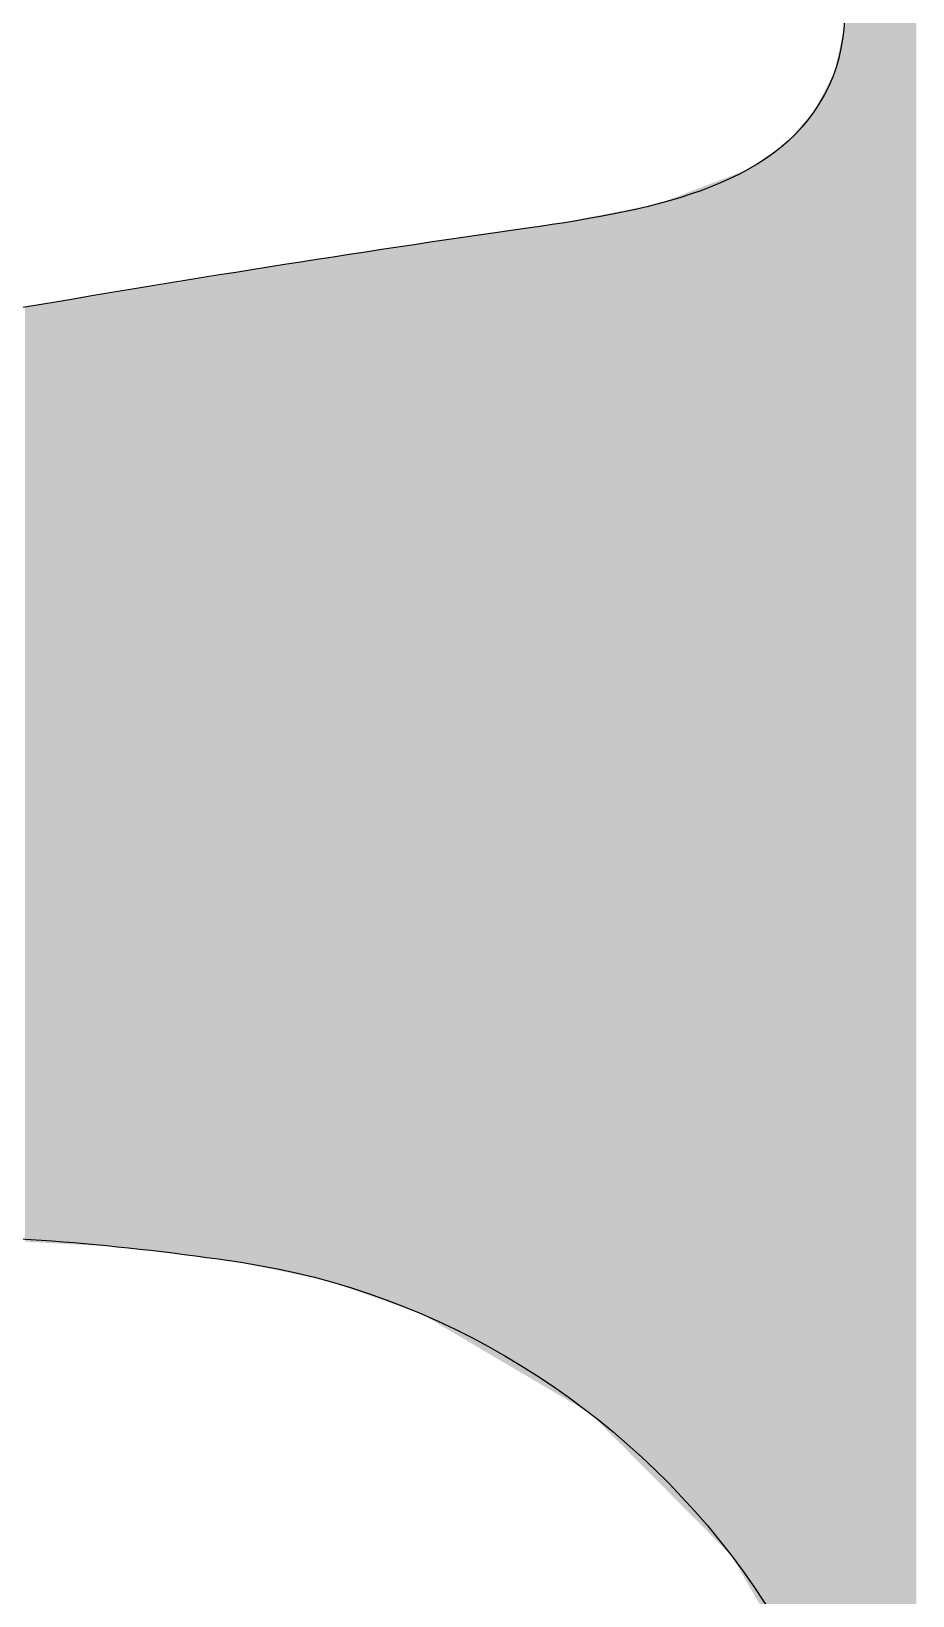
# Model space of a CAD drawing. Extents: x 274 to 390, y 552 to 644.
# Drawn here: x 341.76 to 346.26, y 617.2 to 625.2 of the extents above; entities that cross this region are included whole.
import ezdxf

# ---------------------------------------------------------------- set-up
doc = ezdxf.new("R2010")
doc.units = 0
doc.layers.add('LAYER_1', color=7, linetype='CONTINUOUS')

# ---------------------------------------------------------------- blocks, each defined once
blk = doc.blocks.new('*U1')
at = {"layer": 'LAYER_1', "color": 7}
for points in [[(346.1298, 608.0991), (346.1159, 643.0051), (346.1298, 643.0183)], [(346.1303, 608.0993), (346.1298, 643.0183), (346.1303, 643.0187)], [(346.1298, 608.0991), (346.1298, 643.0183), (346.1303, 608.0993)], [(346.1411, 608.1046), (346.1303, 643.0187), (346.1411, 643.0291)], [(346.1303, 608.0993), (346.1303, 643.0187), (346.1411, 608.1046)], [(346.1661, 608.1168), (346.1411, 643.0291), (346.1661, 643.0529)], [(346.1411, 608.1046), (346.1411, 643.0291), (346.1661, 608.1168)], [(346.2808, 608.173), (346.1661, 643.0529), (346.2808, 643.087)], [(346.1661, 608.1168), (346.1661, 643.0529), (346.2808, 608.173)], [(346.0472, 615.7816), (346.037, 642.9299), (346.0472, 642.9396)], [(346.0537, 615.7583), (346.0472, 642.9396), (346.0537, 642.9458)], [(346.0472, 615.7816), (346.0472, 642.9396), (346.0537, 615.7583)], [(346.0665, 615.712), (346.0537, 642.9458), (346.0665, 642.958)], [(346.0537, 615.7583), (346.0537, 642.9458), (346.0665, 615.712)], [(346.088, 615.6343), (346.0665, 642.958), (346.088, 642.9785)], [(346.0665, 615.712), (346.0665, 642.958), (346.088, 615.6343)], [(346.0939, 615.6128), (346.088, 642.9785), (346.0939, 642.9841)], [(346.088, 615.6343), (346.088, 642.9785), (346.0939, 615.6128)], [(346.0991, 614.6505), (346.0939, 642.9841), (346.0991, 642.989)], [(346.0939, 615.6128), (346.0939, 642.9841), (346.0991, 614.6505)], [(346.1062, 608.0875), (346.0991, 642.989), (346.1062, 642.9958)], [(346.0991, 608.084), (346.0991, 642.989), (346.1062, 608.0875)], [(346.1073, 608.088), (346.1062, 642.9958), (346.1073, 642.9968)], [(346.1062, 608.0875), (346.1062, 642.9958), (346.1073, 608.088)], [(346.1159, 608.0923), (346.1073, 642.9968), (346.1159, 643.0051)], [(346.1073, 608.088), (346.1073, 642.9968), (346.1159, 608.0923)], [(346.1159, 608.0923), (346.1159, 643.0051), (346.1298, 608.0991)], [(345.9744, 616.0446), (345.9435, 642.8409), (345.9744, 642.8703)], [(345.9764, 616.0375), (345.9744, 642.8703), (345.9764, 642.8721)], [(345.9744, 616.0446), (345.9744, 642.8703), (345.9764, 616.0375)], [(346, 615.9522), (345.9764, 642.8721), (346, 642.8946)], [(345.9764, 616.0375), (345.9764, 642.8721), (346, 615.9522)], [(346.0036, 615.9392), (346, 642.8946), (346.0036, 642.898)], [(346, 615.9522), (346, 642.8946), (346.0036, 615.9392)], [(346.0161, 615.8939), (346.0036, 642.898), (346.0161, 642.91)], [(346.0036, 615.9392), (346.0036, 642.898), (346.0161, 615.8939)], [(346.0167, 615.892), (346.0161, 642.91), (346.0167, 642.9105)], [(346.0161, 615.8939), (346.0161, 642.91), (346.0167, 615.892)], [(346.0309, 615.8406), (346.0167, 642.9105), (346.0309, 642.9241)], [(346.0167, 615.892), (346.0167, 642.9105), (346.0309, 615.8406)], [(346.037, 615.8185), (346.0309, 642.9241), (346.037, 642.9299)], [(346.0309, 615.8406), (346.0309, 642.9241), (346.037, 615.8185)], [(346.037, 615.8185), (346.037, 642.9299), (346.0472, 615.7816)], [(345.9094, 616.2792), (345.9093, 642.8082), (345.9094, 642.8084)], [(345.9093, 616.2799), (345.9093, 642.8082), (345.9094, 616.2792)], [(345.912, 616.27), (345.9094, 642.8084), (345.912, 642.8108)], [(345.9094, 616.2792), (345.9094, 642.8084), (345.912, 616.27)], [(345.9319, 616.198), (345.912, 642.8108), (345.9319, 642.8298)], [(345.912, 616.27), (345.912, 642.8108), (345.9319, 616.198)], [(345.9435, 616.1561), (345.9319, 642.8298), (345.9435, 642.8409)], [(345.9319, 616.198), (345.9319, 642.8298), (345.9435, 616.1561)], [(345.9435, 616.1561), (345.9435, 642.8409), (345.9744, 616.0446)], [(345.9052, 616.2944), (345.8928, 625.1314), (345.9052, 625.1883)], [(345.9093, 616.2799), (345.9052, 625.1883), (345.9093, 625.2068)], [(345.9052, 616.2944), (345.9052, 625.1883), (345.9093, 616.2799)], [(345.8921, 616.3419), (345.8845, 625.0933), (345.8921, 625.128)], [(345.8922, 616.3416), (345.8921, 625.128), (345.8922, 625.1284)], [(345.8921, 616.3419), (345.8921, 625.128), (345.8922, 616.3416)], [(345.8927, 616.3397), (345.8922, 625.1284), (345.8927, 625.1308)], [(345.8922, 616.3416), (345.8922, 625.1284), (345.8927, 616.3397)], [(345.8928, 616.3392), (345.8927, 625.1308), (345.8928, 625.1314)], [(345.8927, 616.3397), (345.8927, 625.1308), (345.8928, 616.3392)], [(345.8928, 616.3392), (345.8928, 625.1314), (345.9052, 616.2944)], [(345.8694, 616.4239), (345.866, 625.0084), (345.8694, 625.0238)], [(345.8845, 616.3692), (345.8694, 625.0238), (345.8845, 625.0933)], [(345.8694, 616.4239), (345.8694, 625.0238), (345.8845, 616.3692)], [(345.8845, 616.3692), (345.8845, 625.0933), (345.8921, 616.3419)], [(345.8362, 616.5437), (345.8268, 624.9211), (345.8362, 624.9393)], [(345.8411, 616.5262), (345.8362, 624.9393), (345.8411, 624.9487)], [(345.8362, 616.5437), (345.8362, 624.9393), (345.8411, 616.5262)], [(345.855, 616.4761), (345.8411, 624.9487), (345.855, 624.9755)], [(345.8411, 616.5262), (345.8411, 624.9487), (345.855, 616.4761)], [(345.8617, 616.4516), (345.855, 624.9755), (345.8617, 624.9886)], [(345.855, 616.4761), (345.855, 624.9755), (345.8617, 616.4516)], [(345.866, 616.4361), (345.8617, 624.9886), (345.866, 625.0084)], [(345.8617, 616.4516), (345.8617, 624.9886), (345.866, 616.4361)], [(345.866, 616.4361), (345.866, 625.0084), (345.8694, 616.4239)], [(345.8149, 616.5804), (345.7569, 624.7858), (345.8149, 624.898)], [(345.8268, 616.5599), (345.8149, 624.898), (345.8268, 624.9211)], [(345.8149, 616.5804), (345.8149, 624.898), (345.8268, 616.5599)], [(345.8268, 616.5599), (345.8268, 624.9211), (345.8362, 616.5437)], [(345.7522, 616.6881), (345.7366, 624.7634), (345.7522, 624.7806)], [(345.7569, 616.68), (345.7522, 624.7806), (345.7569, 624.7858)], [(345.7522, 616.6881), (345.7522, 624.7806), (345.7569, 616.68)], [(345.7569, 616.68), (345.7569, 624.7858), (345.8149, 616.5804)], [(345.6996, 616.7784), (345.6626, 624.6818), (345.6996, 624.7226)], [(345.7213, 616.7411), (345.6996, 624.7226), (345.7213, 624.7466)], [(345.6996, 616.7784), (345.6996, 624.7226), (345.7213, 616.7411)], [(345.7275, 616.7305), (345.7213, 624.7466), (345.7275, 624.7533)], [(345.7213, 616.7411), (345.7213, 624.7466), (345.7275, 616.7305)], [(345.7366, 616.7148), (345.7275, 624.7533), (345.7366, 624.7634)], [(345.7275, 616.7305), (345.7275, 624.7533), (345.7366, 616.7148)], [(345.7366, 616.7148), (345.7366, 624.7634), (345.7522, 616.6881)], [(345.608, 616.9358), (345.5986, 624.615), (345.608, 624.6215)], [(345.6167, 616.9209), (345.608, 624.6215), (345.6167, 624.6311)], [(345.608, 616.9358), (345.608, 624.6215), (345.6167, 616.9209)], [(345.6493, 616.8648), (345.6167, 624.6311), (345.6493, 624.6671)], [(345.6167, 616.9209), (345.6167, 624.6311), (345.6493, 616.8648)], [(345.6533, 616.8579), (345.6493, 624.6671), (345.6533, 624.6716)], [(345.6493, 616.8648), (345.6493, 624.6671), (345.6533, 616.8579)], [(345.6626, 616.842), (345.6533, 624.6716), (345.6626, 624.6818)], [(345.6533, 616.8579), (345.6533, 624.6716), (345.6626, 616.842)], [(345.6626, 616.842), (345.6626, 624.6818), (345.6996, 616.7784)], [(345.5002, 617.121), (345.4719, 624.527), (345.5002, 624.5466)], [(345.5078, 617.1079), (345.5002, 624.5466), (345.5078, 624.552)], [(345.5002, 617.121), (345.5002, 624.5466), (345.5078, 617.1079)], [(345.5376, 617.0567), (345.5078, 624.552), (345.5376, 624.5726)], [(345.5078, 617.1079), (345.5078, 624.552), (345.5376, 617.0567)], [(345.5693, 617.0022), (345.5376, 624.5726), (345.5693, 624.5947)], [(345.5376, 617.0567), (345.5376, 624.5726), (345.5693, 617.0022)], [(345.5772, 616.9887), (345.5693, 624.5947), (345.5772, 624.6002)], [(345.5693, 617.0022), (345.5693, 624.5947), (345.5772, 616.9887)], [(345.5986, 616.9518), (345.5772, 624.6002), (345.5986, 624.615)], [(345.5772, 616.9887), (345.5772, 624.6002), (345.5986, 616.9518)], [(345.5986, 616.9518), (345.5986, 624.615), (345.608, 616.9358)], [(345.3348, 617.4051), (345.3164, 624.4518), (345.3348, 624.4588)], [(345.3484, 617.3817), (345.3348, 624.4588), (345.3484, 624.4641)], [(345.3348, 617.4051), (345.3348, 624.4588), (345.3484, 617.3817)], [(345.4076, 617.2801), (345.3484, 624.4641), (345.4076, 624.4867)], [(345.3484, 617.3817), (345.3484, 624.4641), (345.4076, 617.2801)], [(345.4217, 617.2558), (345.4076, 624.4867), (345.4217, 624.4922)], [(345.4076, 617.2801), (345.4076, 624.4867), (345.4217, 617.2558)], [(345.4246, 617.2509), (345.4217, 624.4922), (345.4246, 624.4941)], [(345.4217, 617.2558), (345.4217, 624.4922), (345.4246, 617.2509)], [(345.4289, 617.2435), (345.4246, 624.4941), (345.4289, 624.4972)], [(345.4246, 617.2509), (345.4246, 624.4941), (345.4289, 617.2435)], [(345.4302, 617.2412), (345.4289, 624.4972), (345.4302, 624.498)], [(345.4289, 617.2435), (345.4289, 624.4972), (345.4302, 617.2412)], [(345.4387, 617.2265), (345.4302, 624.498), (345.4387, 624.504)], [(345.4302, 617.2412), (345.4302, 624.498), (345.4387, 617.2265)], [(345.4719, 617.1696), (345.4387, 624.504), (345.4719, 624.527)], [(345.4387, 617.2265), (345.4387, 624.504), (345.4719, 617.1696)], [(345.4719, 617.1696), (345.4719, 624.527), (345.5002, 617.121)], [(345.154, 617.5874), (345.1159, 624.375), (345.154, 624.3896)], [(345.1886, 617.5525), (345.154, 624.3896), (345.1886, 624.4028)], [(345.154, 617.5874), (345.154, 624.3896), (345.1886, 617.5525)], [(345.1896, 617.5515), (345.1886, 624.4028), (345.1896, 624.4032)], [(345.1886, 617.5525), (345.1886, 624.4028), (345.1896, 617.5515)], [(345.196, 617.5451), (345.1896, 624.4032), (345.196, 624.4056)], [(345.1896, 617.5515), (345.1896, 624.4032), (345.196, 617.5451)], [(345.2266, 617.5142), (345.196, 624.4056), (345.2266, 624.4174)], [(345.196, 617.5451), (345.196, 624.4056), (345.2266, 617.5142)], [(345.2836, 617.4567), (345.2266, 624.4174), (345.2836, 624.4392)], [(345.2266, 617.5142), (345.2266, 624.4174), (345.2836, 617.4567)], [(345.3034, 617.4367), (345.2836, 624.4392), (345.3034, 624.4468)], [(345.2836, 617.4567), (345.2836, 624.4392), (345.3034, 617.4367)], [(345.3164, 617.4237), (345.3034, 624.4468), (345.3164, 624.4518)], [(345.3034, 617.4367), (345.3034, 624.4468), (345.3164, 617.4237)], [(345.3164, 617.4237), (345.3164, 624.4518), (345.3348, 617.4051)], [(344.9257, 617.8176), (344.845, 624.2928), (344.9257, 624.3085)], [(344.9276, 617.8157), (344.9257, 624.3085), (344.9276, 624.3089)], [(344.9257, 617.8176), (344.9257, 624.3085), (344.9276, 617.8157)], [(344.9326, 617.8107), (344.9276, 624.3089), (344.9326, 624.3099)], [(344.9276, 617.8157), (344.9276, 624.3089), (344.9326, 617.8107)], [(344.9457, 617.7974), (344.9326, 624.3099), (344.9457, 624.3125)], [(344.9326, 617.8107), (344.9326, 624.3099), (344.9457, 617.7974)], [(344.9602, 617.7828), (344.9457, 624.3125), (344.9602, 624.3153)], [(344.9457, 617.7974), (344.9457, 624.3125), (344.9602, 617.7828)], [(344.9709, 617.772), (344.9602, 624.3153), (344.9709, 624.3194)], [(344.9602, 617.7828), (344.9602, 624.3153), (344.9709, 617.772)], [(344.9748, 617.7681), (344.9709, 624.3194), (344.9748, 624.3209)], [(344.9709, 617.772), (344.9709, 624.3194), (344.9748, 617.7681)], [(344.9792, 617.7637), (344.9748, 624.3209), (344.9792, 624.3226)], [(344.9748, 617.7681), (344.9748, 624.3209), (344.9792, 617.7637)], [(345.0389, 617.7034), (344.9792, 624.3226), (345.0389, 624.3455)], [(344.9792, 617.7637), (344.9792, 624.3226), (345.0389, 617.7034)], [(345.0393, 617.703), (345.0389, 624.3455), (345.0393, 624.3456)], [(345.0389, 617.7034), (345.0389, 624.3455), (345.0393, 617.703)], [(345.091, 617.6509), (345.0393, 624.3456), (345.091, 624.3654)], [(345.0393, 617.703), (345.0393, 624.3456), (345.091, 617.6509)], [(345.1082, 617.6336), (345.091, 624.3654), (345.1082, 624.372)], [(345.091, 617.6509), (345.091, 624.3654), (345.1082, 617.6336)], [(345.1159, 617.6258), (345.1082, 624.372), (345.1159, 624.375)], [(345.1082, 617.6336), (345.1082, 624.372), (345.1159, 617.6258)], [(345.1159, 617.6258), (345.1159, 624.375), (345.154, 617.5874)], [(344.4957, 618.2008), (344.4479, 624.2151), (344.4957, 624.2245)], [(344.5044, 618.1957), (344.4957, 624.2245), (344.5044, 624.2262)], [(344.4957, 618.2008), (344.4957, 624.2245), (344.5044, 618.1957)], [(344.5179, 618.1877), (344.5044, 624.2262), (344.5179, 624.2288)], [(344.5044, 618.1957), (344.5044, 624.2262), (344.5179, 618.1877)], [(344.5425, 618.1732), (344.5179, 624.2288), (344.5425, 624.2336)], [(344.5179, 618.1877), (344.5179, 624.2288), (344.5425, 618.1732)], [(344.5576, 618.1643), (344.5425, 624.2336), (344.5576, 624.2366)], [(344.5425, 618.1732), (344.5425, 624.2336), (344.5576, 618.1643)], [(344.5617, 618.1619), (344.5576, 624.2366), (344.5617, 624.2374)], [(344.5576, 618.1643), (344.5576, 624.2366), (344.5617, 618.1619)], [(344.5863, 618.1474), (344.5617, 624.2374), (344.5863, 624.2422)], [(344.5617, 618.1619), (344.5617, 624.2374), (344.5863, 618.1474)], [(344.598, 618.1405), (344.5863, 624.2422), (344.598, 624.2445)], [(344.5863, 618.1474), (344.5863, 624.2422), (344.598, 618.1405)], [(344.6152, 618.1304), (344.598, 624.2445), (344.6152, 624.2478)], [(344.598, 618.1405), (344.598, 624.2445), (344.6152, 618.1304)], [(344.616, 618.1299), (344.6152, 624.2478), (344.616, 624.248)], [(344.6152, 618.1304), (344.6152, 624.2478), (344.616, 618.1299)], [(344.6224, 618.1234), (344.616, 624.248), (344.6224, 624.2493)], [(344.616, 618.1299), (344.616, 624.248), (344.6224, 618.1234)], [(344.6475, 618.0981), (344.6224, 624.2493), (344.6475, 624.2542)], [(344.6224, 618.1234), (344.6224, 624.2493), (344.6475, 618.0981)], [(344.6959, 618.0493), (344.6475, 624.2542), (344.6959, 624.2636)], [(344.6475, 618.0981), (344.6475, 624.2542), (344.6959, 618.0493)], [(344.7356, 618.0092), (344.6959, 624.2636), (344.7356, 624.2714)], [(344.6959, 618.0493), (344.6959, 624.2636), (344.7356, 618.0092)], [(344.7563, 617.9884), (344.7356, 624.2714), (344.7563, 624.2754)], [(344.7356, 618.0092), (344.7356, 624.2714), (344.7563, 617.9884)], [(344.8223, 617.9218), (344.7563, 624.2754), (344.8223, 624.2883)], [(344.7563, 617.9884), (344.7563, 624.2754), (344.8223, 617.9218)], [(344.833, 617.911), (344.8223, 624.2883), (344.833, 624.2904)], [(344.8223, 617.9218), (344.8223, 624.2883), (344.833, 617.911)], [(344.845, 617.899), (344.833, 624.2904), (344.845, 624.2928)], [(344.833, 617.911), (344.833, 624.2904), (344.845, 617.899)], [(344.845, 617.899), (344.845, 624.2928), (344.9257, 617.8176)], [(343.9335, 618.5323), (343.9117, 624.1359), (343.9335, 624.1391)], [(343.9597, 618.5169), (343.9335, 624.1391), (343.9597, 624.1429)], [(343.9335, 618.5323), (343.9335, 624.1391), (343.9597, 618.5169)], [(343.9649, 618.5138), (343.9597, 624.1429), (343.9649, 624.1437)], [(343.9597, 618.5169), (343.9597, 624.1429), (343.9649, 618.5138)], [(344.0273, 618.477), (343.9649, 624.1437), (344.0273, 624.1527)], [(343.9649, 618.5138), (343.9649, 624.1437), (344.0273, 618.477)], [(344.0596, 618.458), (344.0273, 624.1527), (344.0596, 624.1574)], [(344.0273, 618.477), (344.0273, 624.1527), (344.0596, 618.458)], [(344.0736, 618.4497), (344.0596, 624.1574), (344.0736, 624.1594)], [(344.0596, 618.458), (344.0596, 624.1574), (344.0736, 618.4497)], [(344.1986, 618.376), (344.0736, 624.1594), (344.1986, 624.1775)], [(344.0736, 618.4497), (344.0736, 624.1594), (344.1986, 618.376)], [(344.2062, 618.3715), (344.1986, 624.1775), (344.2062, 624.1786)], [(344.1986, 618.376), (344.1986, 624.1775), (344.2062, 618.3715)], [(344.219, 618.364), (344.2062, 624.1786), (344.219, 624.1805)], [(344.2062, 618.3715), (344.2062, 624.1786), (344.219, 618.364)], [(344.2425, 618.3501), (344.219, 624.1805), (344.2425, 624.1839)], [(344.219, 618.364), (344.219, 624.1805), (344.2425, 618.3501)], [(344.2506, 618.3453), (344.2425, 624.1839), (344.2506, 624.185)], [(344.2425, 618.3501), (344.2425, 624.1839), (344.2506, 618.3453)], [(344.2758, 618.3305), (344.2506, 624.185), (344.2758, 624.1887)], [(344.2506, 618.3453), (344.2506, 624.185), (344.2758, 618.3305)], [(344.2911, 618.3215), (344.2758, 624.1887), (344.2911, 624.1909)], [(344.2758, 618.3305), (344.2758, 624.1887), (344.2911, 618.3215)], [(344.2935, 618.32), (344.2911, 624.1909), (344.2935, 624.1913)], [(344.2911, 618.3215), (344.2911, 624.1909), (344.2935, 618.32)], [(344.2999, 618.3163), (344.2935, 624.1913), (344.2999, 624.1922)], [(344.2935, 618.32), (344.2935, 624.1913), (344.2999, 618.3163)], [(344.4186, 618.2463), (344.2999, 624.1922), (344.4186, 624.2094)], [(344.2999, 618.3163), (344.2999, 624.1922), (344.4186, 618.2463)], [(344.4479, 618.229), (344.4186, 624.2094), (344.4479, 624.2151)], [(344.4186, 618.2463), (344.4186, 624.2094), (344.4479, 618.229)], [(344.4479, 618.229), (344.4479, 624.2151), (344.4957, 618.2008)], [(343.4298, 618.7538), (343.3901, 624.0568), (343.4298, 624.0629)], [(343.513, 618.7245), (343.4298, 624.0629), (343.513, 624.0755)], [(343.4298, 618.7538), (343.4298, 624.0629), (343.513, 618.7245)], [(343.5576, 618.7089), (343.513, 624.0755), (343.5576, 624.0823)], [(343.513, 618.7245), (343.513, 624.0755), (343.5576, 618.7089)], [(343.5981, 618.6946), (343.5576, 624.0823), (343.5981, 624.0885)], [(343.5576, 618.7089), (343.5576, 624.0823), (343.5981, 618.6946)], [(343.5988, 618.6944), (343.5981, 624.0885), (343.5988, 624.0886)], [(343.5981, 618.6946), (343.5981, 624.0885), (343.5988, 618.6944)], [(343.6479, 618.6771), (343.5988, 624.0886), (343.6479, 624.0961)], [(343.5988, 618.6944), (343.5988, 624.0886), (343.6479, 618.6771)], [(343.7472, 618.6422), (343.6479, 624.0961), (343.7472, 624.1112)], [(343.6479, 618.6771), (343.6479, 624.0961), (343.7472, 618.6422)], [(343.7597, 618.6349), (343.7472, 624.1112), (343.7597, 624.1131)], [(343.7472, 618.6422), (343.7472, 624.1112), (343.7597, 618.6349)], [(343.7619, 618.6335), (343.7597, 624.1131), (343.7619, 624.1134)], [(343.7597, 618.6349), (343.7597, 624.1131), (343.7619, 618.6335)], [(343.7724, 618.6273), (343.7619, 624.1134), (343.7724, 624.115)], [(343.7619, 618.6335), (343.7619, 624.1134), (343.7724, 618.6273)], [(343.8039, 618.6088), (343.7724, 624.115), (343.8039, 624.1198)], [(343.7724, 618.6273), (343.7724, 624.115), (343.8039, 618.6088)], [(343.8288, 618.5941), (343.8039, 624.1198), (343.8288, 624.1236)], [(343.8039, 618.6088), (343.8039, 624.1198), (343.8288, 618.5941)], [(343.8781, 618.565), (343.8288, 624.1236), (343.8781, 624.1311)], [(343.8288, 618.5941), (343.8288, 624.1236), (343.8781, 618.565)], [(343.9117, 618.5452), (343.8781, 624.1311), (343.9117, 624.1359)], [(343.8781, 618.565), (343.8781, 624.1311), (343.9117, 618.5452)], [(343.9117, 618.5452), (343.9117, 624.1359), (343.9335, 618.5323)], [(342.9579, 618.8751), (342.8907, 623.978), (342.9579, 623.989)], [(342.9832, 618.8697), (342.9579, 623.989), (342.9832, 623.9931)], [(342.9579, 618.8751), (342.9579, 623.989), (342.9832, 618.8697)], [(343.0151, 618.8631), (342.9832, 623.9931), (343.0151, 623.9984)], [(342.9832, 618.8697), (342.9832, 623.9931), (343.0151, 618.8631)], [(343.132, 618.8385), (343.0151, 623.9984), (343.132, 624.0175)], [(343.0151, 618.8631), (343.0151, 623.9984), (343.132, 618.8385)], [(343.1546, 618.8338), (343.132, 624.0175), (343.1546, 624.021)], [(343.132, 618.8385), (343.132, 624.0175), (343.1546, 618.8338)], [(343.2726, 618.809), (343.1546, 624.021), (343.2726, 624.0389)], [(343.1546, 618.8338), (343.1546, 624.021), (343.2726, 618.809)], [(343.3084, 618.7964), (343.2726, 624.0389), (343.3084, 624.0444)], [(343.2726, 618.809), (343.2726, 624.0389), (343.3084, 618.7964)], [(343.3122, 618.7951), (343.3084, 624.0444), (343.3122, 624.045)], [(343.3084, 618.7964), (343.3084, 624.0444), (343.3122, 618.7951)], [(343.3195, 618.7925), (343.3122, 624.045), (343.3195, 624.0461)], [(343.3122, 618.7951), (343.3122, 624.045), (343.3195, 618.7925)], [(343.3547, 618.7802), (343.3195, 624.0461), (343.3547, 624.0514)], [(343.3195, 618.7925), (343.3195, 624.0461), (343.3547, 618.7802)], [(343.3901, 618.7677), (343.3547, 624.0514), (343.3901, 624.0568)], [(343.3547, 618.7802), (343.3547, 624.0514), (343.3901, 618.7677)], [(343.3901, 618.7677), (343.3901, 624.0568), (343.4298, 618.7538)], [(342.4309, 618.9546), (342.406, 623.8985), (342.4309, 623.9026)], [(342.4499, 618.9523), (342.4309, 623.9026), (342.4499, 623.9057)], [(342.4309, 618.9546), (342.4309, 623.9026), (342.4499, 618.9523)], [(342.4683, 618.9499), (342.4499, 623.9057), (342.4683, 623.9087)], [(342.4499, 618.9523), (342.4499, 623.9057), (342.4683, 618.9499)], [(342.4694, 618.9498), (342.4683, 623.9087), (342.4694, 623.9089)], [(342.4683, 618.9499), (342.4683, 623.9087), (342.4694, 618.9498)], [(342.4826, 618.9482), (342.4694, 623.9089), (342.4826, 623.9111)], [(342.4694, 618.9498), (342.4694, 623.9089), (342.4826, 618.9482)], [(342.5225, 618.9431), (342.4826, 623.9111), (342.5225, 623.9176)], [(342.4826, 618.9482), (342.4826, 623.9111), (342.5225, 618.9431)], [(342.5874, 618.935), (342.5225, 623.9176), (342.5874, 623.9283)], [(342.5225, 618.9431), (342.5225, 623.9176), (342.5874, 618.935)], [(342.5961, 618.9339), (342.5874, 623.9283), (342.5961, 623.9297)], [(342.5874, 618.935), (342.5874, 623.9283), (342.5961, 618.9339)], [(342.6158, 618.9315), (342.5961, 623.9297), (342.6158, 623.9329)], [(342.5961, 618.9339), (342.5961, 623.9297), (342.6158, 618.9315)], [(342.6273, 618.93), (342.6158, 623.9329), (342.6273, 623.9348)], [(342.6158, 618.9315), (342.6158, 623.9329), (342.6273, 618.93)], [(342.6349, 618.9291), (342.6273, 623.9348), (342.6349, 623.936)], [(342.6273, 618.93), (342.6273, 623.9348), (342.6349, 618.9291)], [(342.6698, 618.9247), (342.6349, 623.936), (342.6698, 623.9418)], [(342.6349, 618.9291), (342.6349, 623.936), (342.6698, 618.9247)], [(342.7694, 618.9122), (342.6698, 623.9418), (342.7694, 623.9581)], [(342.6698, 618.9247), (342.6698, 623.9418), (342.7694, 618.9122)], [(342.7852, 618.9102), (342.7694, 623.9581), (342.7852, 623.9607)], [(342.7694, 618.9122), (342.7694, 623.9581), (342.7852, 618.9102)], [(342.7979, 618.9086), (342.7852, 623.9607), (342.7979, 623.9628)], [(342.7852, 618.9102), (342.7852, 623.9607), (342.7979, 618.9086)], [(342.7998, 618.9082), (342.7979, 623.9628), (342.7998, 623.9631)], [(342.7979, 618.9086), (342.7979, 623.9628), (342.7998, 618.9082)], [(342.8071, 618.9067), (342.7998, 623.9631), (342.8071, 623.9643)], [(342.7998, 618.9082), (342.7998, 623.9631), (342.8071, 618.9067)], [(342.8099, 618.9061), (342.8071, 623.9643), (342.8099, 623.9647)], [(342.8071, 618.9067), (342.8071, 623.9643), (342.8099, 618.9061)], [(342.8159, 618.9048), (342.8099, 623.9647), (342.8159, 623.9657)], [(342.8099, 618.9061), (342.8099, 623.9647), (342.8159, 618.9048)], [(342.8645, 618.8947), (342.8159, 623.9657), (342.8645, 623.9737)], [(342.8159, 618.9048), (342.8159, 623.9657), (342.8645, 618.8947)], [(342.8907, 618.8891), (342.8645, 623.9737), (342.8907, 623.978)], [(342.8645, 618.8947), (342.8645, 623.9737), (342.8907, 618.8891)], [(342.8907, 618.8891), (342.8907, 623.978), (342.9579, 618.8751)], [(341.9274, 618.9986), (341.9153, 623.8181), (341.9274, 623.82)], [(341.9519, 618.9973), (341.9274, 623.82), (341.9519, 623.8241)], [(341.9274, 618.9986), (341.9274, 623.82), (341.9519, 618.9973)], [(341.9813, 618.9957), (341.9519, 623.8241), (341.9813, 623.8289)], [(341.9519, 618.9973), (341.9519, 623.8241), (341.9813, 618.9957)], [(342.0468, 618.9922), (341.9813, 623.8289), (342.0468, 623.8396)], [(341.9813, 618.9957), (341.9813, 623.8289), (342.0468, 618.9922)], [(342.0561, 618.9917), (342.0468, 623.8396), (342.0561, 623.8411)], [(342.0468, 618.9922), (342.0468, 623.8396), (342.0561, 618.9917)], [(342.0816, 618.9903), (342.0561, 623.8411), (342.0816, 623.8453)], [(342.0561, 618.9917), (342.0561, 623.8411), (342.0816, 618.9903)], [(342.0825, 618.9902), (342.0816, 623.8453), (342.0825, 623.8455)], [(342.0816, 618.9903), (342.0816, 623.8453), (342.0825, 618.9902)], [(342.1062, 618.989), (342.0825, 623.8455), (342.1062, 623.8494)], [(342.0825, 618.9902), (342.0825, 623.8455), (342.1062, 618.989)], [(342.1714, 618.9854), (342.1062, 623.8494), (342.1714, 623.8601)], [(342.1062, 618.989), (342.1062, 623.8494), (342.1714, 618.9854)], [(342.1954, 618.9841), (342.1714, 623.8601), (342.1954, 623.864)], [(342.1714, 618.9854), (342.1714, 623.8601), (342.1954, 618.9841)], [(342.2069, 618.9827), (342.1954, 623.864), (342.2069, 623.8659)], [(342.1954, 618.9841), (342.1954, 623.864), (342.2069, 618.9827)], [(342.2346, 618.9792), (342.2069, 623.8659), (342.2346, 623.8704)], [(342.2069, 618.9827), (342.2069, 623.8659), (342.2346, 618.9792)], [(342.2431, 618.9782), (342.2346, 623.8704), (342.2431, 623.8718)], [(342.2346, 618.9792), (342.2346, 623.8704), (342.2431, 618.9782)], [(342.2836, 618.9731), (342.2431, 623.8718), (342.2836, 623.8784)], [(342.2431, 618.9782), (342.2431, 623.8718), (342.2836, 618.9731)], [(342.2866, 618.9727), (342.2836, 623.8784), (342.2866, 623.8789)], [(342.2836, 618.9731), (342.2836, 623.8784), (342.2866, 618.9727)], [(342.3015, 618.9708), (342.2866, 623.8789), (342.3015, 623.8814)], [(342.2866, 618.9727), (342.2866, 623.8789), (342.3015, 618.9708)], [(342.3055, 618.9703), (342.3015, 623.8814), (342.3055, 623.882)], [(342.3015, 618.9708), (342.3015, 623.8814), (342.3055, 618.9703)], [(342.3207, 618.9684), (342.3055, 623.882), (342.3207, 623.8845)], [(342.3055, 618.9703), (342.3055, 623.882), (342.3207, 618.9684)], [(342.3698, 618.9623), (342.3207, 623.8845), (342.3698, 623.8926)], [(342.3207, 618.9684), (342.3207, 623.8845), (342.3698, 618.9623)], [(342.375, 618.9616), (342.3698, 623.8926), (342.375, 623.8934)], [(342.3698, 618.9623), (342.3698, 623.8926), (342.375, 618.9616)], [(342.406, 618.9577), (342.375, 623.8934), (342.406, 623.8985)], [(342.375, 618.9616), (342.375, 623.8934), (342.406, 618.9577)], [(342.406, 618.9577), (342.406, 623.8985), (342.4309, 618.9546)], [(341.787, 619.0062), (341.7232, 623.7866), (341.787, 623.797)], [(341.7232, 619.0097), (341.7232, 623.7866), (341.787, 619.0062)], [(341.8263, 619.0041), (341.787, 623.797), (341.8263, 623.8035)], [(341.787, 619.0062), (341.787, 623.797), (341.8263, 619.0041)], [(341.8439, 619.0031), (341.8263, 623.8035), (341.8439, 623.8064)], [(341.8263, 619.0041), (341.8263, 623.8035), (341.8439, 619.0031)], [(341.8794, 619.0012), (341.8439, 623.8064), (341.8794, 623.8122)], [(341.8439, 619.0031), (341.8439, 623.8064), (341.8794, 619.0012)], [(341.9004, 619.0001), (341.8794, 623.8122), (341.9004, 623.8156)], [(341.8794, 619.0012), (341.8794, 623.8122), (341.9004, 619.0001)], [(341.9017, 619), (341.9004, 623.8156), (341.9017, 623.8158)], [(341.9004, 619.0001), (341.9004, 623.8156), (341.9017, 619)], [(341.9046, 618.9999), (341.9017, 623.8158), (341.9046, 623.8163)], [(341.9017, 619), (341.9017, 623.8158), (341.9046, 618.9999)], [(341.9153, 618.9993), (341.9046, 623.8163), (341.9153, 623.8181)], [(341.9046, 618.9999), (341.9046, 623.8163), (341.9153, 618.9993)], [(341.9153, 618.9993), (341.9153, 623.8181), (341.9274, 618.9986)]]:
    blk.add_solid(points, dxfattribs=at)

msp = doc.modelspace()

# ---------------------------------------------------------------- linework, layer by layer
at = {"layer": 'LAYER_1'}
for points, knots in [([(327.2915, 551.6201), (324.0044, 551.6201), (320.7227, 552.8213), (317.5376, 555.1914), (316.3486, 556.0752), (315.2881, 557.2158), (314.2627, 558.3184), (313.8726, 558.7383), (313.4824, 559.1572), (313.085, 559.5654), (312.3657, 560.3018), (311.6582, 561.0498), (310.9507, 561.7988), (310.0957, 562.7021), (309.2412, 563.6064), (308.3662, 564.4902), (307.936, 564.9248), (307.311, 565.1924), (306.4546, 565.3105), (306.4546, 565.3105), (305.478, 565.4453), (305.478, 565.4453), (305.478, 565.4453), (306.3901, 563.751), (306.5244, 563.5078), (307.0537, 562.5508), (307.1318, 561.5381), (306.7441, 560.6562), (306.3589, 559.7793), (305.5664, 559.1562), (304.5122, 558.9023), (304.0771, 558.7969), (303.644, 558.7432), (303.2261, 558.7432), (301.3008, 558.7432), (299.8462, 559.8457), (299.3345, 561.6934), (298.958, 563.0537), (299.0059, 564.5928), (299.0527, 566.082), (299.0762, 566.8389), (299.1094, 567.8936), (297.6118, 567.9824), (294.1201, 568.1895), (290.9028, 569.7041), (287.4858, 572.75), (285.4111, 574.5996), (284.2139, 577.168), (283.7183, 580.835), (283.2935, 583.9805), (283.5767, 586.6123), (284.6108, 589.1191), (284.6108, 589.1191), (284.9302, 589.8936), (284.9302, 589.8936), (284.9302, 589.8936), (283.7397, 589.7734), (283.7397, 589.7734), (283.562, 589.7578), (283.4741, 589.7471), (283.3892, 589.7256), (282.6655, 589.541), (282.1558, 589.4551), (281.7852, 589.4551), (281.4014, 589.4551), (281.2681, 589.5479), (281.2012, 589.6172), (280.9019, 589.9287), (280.918, 590.9658), (280.9561, 591.9141), (280.9829, 592.583), (280.9307, 593.1035), (280.5884, 593.4688), (280.2344, 593.8486), (279.6841, 593.9131), (279.1929, 593.9268), (279.1929, 593.9268), (278.9912, 593.9316), (278.9912, 593.9316), (278.0298, 593.9521), (277.4717, 594.0039), (277.1768, 594.834), (277.0264, 595.2549), (276.584, 595.397), (276.1938, 595.5225), (276.002, 595.5835), (275.7852, 595.6533), (275.6826, 595.7324), (275.5249, 595.8545), (275.3486, 595.9785), (275.1689, 596.1045), (274.707, 596.4292), (274.0742, 596.8735), (274.0303, 597.1821), (273.9736, 597.5742), (274.083, 598.1597), (275.6758, 598.7197), (276.3936, 598.9717), (277.1167, 599.3076), (277.3765, 600.3843), (277.4277, 600.4268), (277.8301, 600.6289), (278.2124, 600.6938), (280.8335, 601.1396), (281.0122, 601.3457), (281.0195, 603.8555), (281.0239, 605.3755), (281.187, 605.3755), (281.4575, 605.3755), (281.7788, 605.3755), (282.2788, 605.2529), (282.7251, 605.1333), (282.9927, 605.0615), (283.2168, 605.0264), (283.4092, 605.0264), (283.8608, 605.0264), (284.0981, 605.2251), (284.2173, 605.3916), (284.502, 605.7886), (284.3652, 606.334), (284.2378, 606.709), (283.4355, 609.0708), (283.105, 611.3188), (283.2275, 613.582), (283.5981, 620.4453), (289.1309, 626.5503), (295.561, 627.1914), (295.7397, 627.2095), (295.9165, 627.249), (296.0928, 627.2896), (296.2285, 627.3213), (296.3643, 627.354), (296.502, 627.3677), (297.0137, 627.4175), (297.3735, 627.5815), (297.6021, 627.8687), (297.9189, 628.2671), (297.8965, 628.8071), (297.8408, 629.2329), (297.8408, 629.2329), (297.7583, 629.8374), (297.7583, 629.8374), (297.5981, 630.9805), (297.4326, 632.1621), (297.6543, 633.1919), (298.1333, 635.417), (299.5762, 636.6934), (301.6123, 636.6934), (302.5371, 636.6934), (303.5273, 636.4219), (304.4761, 635.9082), (305.4023, 635.4067), (305.582, 634.3599), (305.5693, 633.5698), (305.561, 633.0459), (305.5273, 632.522), (305.4897, 631.936), (305.4897, 631.936), (305.3843, 630.1211), (305.3843, 630.1211), (305.3843, 630.1211), (306.1768, 630.562), (306.1768, 630.562), (307.9663, 631.5581), (309.4302, 632.9097), (310.7842, 634.8159), (313.0171, 637.9609), (315.4858, 640.3564), (318.3311, 642.1387), (320.604, 643.563), (323.0957, 644.2554), (325.9482, 644.2554), (326.79, 644.2554), (327.6826, 644.1934), (328.6011, 644.0708), (332.9106, 643.4961), (337.1367, 641.7505), (341.9004, 638.5781), (341.9004, 638.5781), (342.2935, 638.3164), (342.2935, 638.3164), (342.2935, 638.3164), (343.1045, 639.3877), (343.3677, 639.7314), (343.9536, 640.4961), (344.5596, 641.2866), (345.1182, 642.0928), (345.7075, 642.9434), (346.7339, 643.4932), (347.7319, 643.4932), (348.0884, 643.4932), (348.4219, 643.4238), (348.7227, 643.2871), (349.0835, 643.123), (349.312, 642.9277), (349.3667, 642.7368), (349.4067, 642.5972), (349.3574, 642.4209), (349.2197, 642.2129), (347.2803, 639.2793), (347.2583, 636.1084), (349.1514, 632.5195), (349.4526, 631.9492), (349.7417, 631.3721), (350.0308, 630.7954), (350.0308, 630.7954), (350.5757, 629.7134), (350.5757, 629.7134), (350.5757, 629.7134), (351.6001, 629.8237), (351.6001, 629.8237), (351.6001, 629.8237), (351.8149, 630.5005), (351.8706, 630.6855), (351.9907, 631.0874), (352.1045, 631.4668), (352.2578, 631.8262), (352.3228, 631.9785), (352.3828, 632.1357), (352.4434, 632.293), (352.8022, 633.231), (353.0288, 633.7202), (353.8735, 633.7202), (353.8735, 633.7202), (354.021, 633.7153), (354.022, 633.7153), (354.4883, 633.7153), (354.8057, 634.0415), (355.0854, 634.3291), (355.0854, 634.3291), (355.2212, 634.4663), (355.2212, 634.4663), (355.6489, 634.8799), (356.0977, 635.0986), (356.5181, 635.0986), (357.0674, 635.0986), (357.5903, 634.7163), (357.9902, 634.0229), (358.6729, 632.8374), (359.4834, 631.751), (360.1133, 630.9365), (360.3472, 630.6348), (360.7627, 630.6348), (360.8989, 630.6348), (361.1841, 630.6348), (361.4722, 630.6914), (361.5825, 630.7158), (362.8252, 630.9893), (364.0308, 631.1284), (365.166, 631.1284), (367.8745, 631.1284), (370.3442, 630.332), (372.5049, 628.7627), (375.3403, 626.7017), (378.1851, 624.0029), (377.7856, 619.6108), (377.4702, 616.1426), (375.9751, 613.1592), (373.2148, 610.4897), (373.2148, 610.4897), (372.7935, 610.082), (372.7935, 610.082), (372.7935, 610.082), (373.2627, 609.7305), (373.2627, 609.7305), (373.6582, 609.4336), (374.0688, 609.1572), (374.4761, 608.8838), (375.3521, 608.2954), (376.1787, 607.7397), (376.7876, 607.022), (377.9102, 605.6997), (379.1587, 605.4287), (380.688, 605.4287), (380.9233, 605.4287), (381.165, 605.4346), (381.4126, 605.4419), (383.3589, 605.5005), (389.5, 605.4419), (389.5, 605.4419), (389.5, 605.4419), (389.5, 591.1592), (389.5, 591.1592), (389.5, 591.1592), (382.0381, 591.1592), (381.5195, 591.1592), (380.2627, 591.1592), (378.6299, 590.9854), (377.1479, 589.627), (376.54, 589.0693), (375.8018, 588.6484), (375.02, 588.2031), (374.6553, 587.9951), (374.291, 587.7871), (373.9399, 587.5654), (373.4043, 587.2266), (373.1328, 586.8535), (373.1099, 586.4238), (373.0781, 585.8262), (373.5625, 585.3711), (373.9292, 585.0811), (374.5869, 584.5625), (375.2119, 583.9922), (375.7896, 583.4531), (377.6343, 581.7314), (378.542, 578.9854), (378.2803, 575.916), (377.9644, 572.2158), (376.0059, 568.6738), (373.291, 566.8936), (371.1294, 565.4766), (368.8032, 564.7871), (366.1792, 564.7871), (365.0942, 564.7871), (363.9722, 564.9014), (362.7495, 565.1377), (362.2017, 565.2432), (361.6582, 565.3711), (361.0928, 565.5049), (361.0928, 565.5049), (359.8159, 565.7988), (359.8159, 565.7988), (359.8159, 565.7988), (359.5806, 565.0762), (359.5806, 565.0762), (359.2378, 563.998), (359, 563.3818), (358.0923, 563.2471), (357.7402, 563.1963), (357.5664, 562.8867), (357.4399, 562.6602), (357.4399, 562.6602), (357.3813, 562.5596), (357.3813, 562.5596), (356.96, 561.8789), (356.6265, 561.7852), (356.3286, 561.7852), (356.0605, 561.7852), (355.7173, 561.8701), (355.2158, 562.0615), (353.4878, 562.7188), (352.4199, 563.9121), (351.646, 566.0527), (351.646, 566.0527), (351.2295, 567.2041), (351.2295, 567.2041), (351.2295, 567.2041), (350.7212, 566.0908), (350.7212, 566.0908), (348.9272, 562.1641), (347.4683, 558.2852), (349.29, 553.999), (349.3525, 553.8516), (349.4385, 553.7002), (349.5273, 553.5479), (349.8506, 552.9932), (349.8716, 552.8965), (349.4844, 552.6328), (349.0942, 552.3672), (348.6191, 552.2148), (348.1807, 552.2148), (347.8823, 552.2148), (347.4634, 552.2852), (347.1606, 552.6211), (346.9062, 552.9033), (346.6323, 553.1729), (346.3579, 553.4434), (345.5244, 554.2646), (344.7373, 555.04), (344.5015, 556.1777), (344.4575, 556.3877), (344.3682, 556.5635), (344.2734, 556.75), (344.2314, 556.833), (344.1851, 556.9248), (344.1377, 557.0293), (344.1377, 557.0293), (343.9092, 557.5371), (343.9092, 557.5371), (343.9092, 557.5371), (342.6353, 556.7988), (342.6353, 556.7988), (342.0713, 556.4766), (341.5283, 556.166), (341.0029, 555.8281), (337.478, 553.5615), (333.3457, 552.1709), (328.7202, 551.6934), (328.2451, 551.6445), (327.7646, 551.6201), (327.2915, 551.6201)], [0, 0, 0, 0, 1, 1, 1, 2, 2, 2, 3, 3, 3, 4, 4, 4, 5, 5, 5, 6, 6, 6, 7, 7, 7, 8, 8, 8, 9, 9, 9, 10, 10, 10, 11, 11, 11, 12, 12, 12, 13, 13, 13, 14, 14, 14, 15, 15, 15, 16, 16, 16, 17, 17, 17, 18, 18, 18, 19, 19, 19, 20, 20, 20, 21, 21, 21, 22, 22, 22, 23, 23, 23, 24, 24, 24, 25, 25, 25, 26, 26, 26, 27, 27, 27, 28, 28, 28, 29, 29, 29, 30, 30, 30, 31, 31, 31, 32, 32, 32, 33, 33, 33, 34, 34, 34, 35, 35, 35, 36, 36, 36, 37, 37, 37, 38, 38, 38, 39, 39, 39, 40, 40, 40, 41, 41, 41, 42, 42, 42, 43, 43, 43, 44, 44, 44, 45, 45, 45, 46, 46, 46, 47, 47, 47, 48, 48, 48, 49, 49, 49, 50, 50, 50, 51, 51, 51, 52, 52, 52, 53, 53, 53, 54, 54, 54, 55, 55, 55, 56, 56, 56, 57, 57, 57, 58, 58, 58, 59, 59, 59, 60, 60, 60, 61, 61, 61, 62, 62, 62, 63, 63, 63, 64, 64, 64, 65, 65, 65, 66, 66, 66, 67, 67, 67, 68, 68, 68, 69, 69, 69, 70, 70, 70, 71, 71, 71, 72, 72, 72, 73, 73, 73, 74, 74, 74, 75, 75, 75, 76, 76, 76, 77, 77, 77, 78, 78, 78, 79, 79, 79, 80, 80, 80, 81, 81, 81, 82, 82, 82, 83, 83, 83, 84, 84, 84, 85, 85, 85, 86, 86, 86, 87, 87, 87, 88, 88, 88, 89, 89, 89, 90, 90, 90, 91, 91, 91, 92, 92, 92, 93, 93, 93, 94, 94, 94, 95, 95, 95, 96, 96, 96, 97, 97, 97, 98, 98, 98, 99, 99, 99, 100, 100, 100, 101, 101, 101, 102, 102, 102, 103, 103, 103, 104, 104, 104, 105, 105, 105, 106, 106, 106, 107, 107, 107, 108, 108, 108, 109, 109, 109, 110, 110, 110, 111, 111, 111, 112, 112, 112, 113, 113, 113, 114, 114, 114, 115, 115, 115, 116, 116, 116, 117, 117, 117, 118, 118, 118, 119, 119, 119, 120, 120, 120, 121, 121, 121, 122, 122, 122, 123, 123, 123, 124, 124, 124, 125, 125, 125, 126, 126, 126, 127, 127, 127, 128, 128, 128, 129, 129, 129, 130, 130, 130, 130]), ([(336.4956, 633.2754), (335.5078, 633.2754), (334.5146, 632.9404), (333.623, 632.3066), (333.623, 632.3066), (333.3198, 632.0908), (333.3198, 632.0908), (333.3198, 632.0908), (336.4443, 622.854), (336.4443, 622.854), (336.4443, 622.854), (338.2988, 623.1802), (339.0181, 623.3096), (340.7432, 623.6201), (342.5273, 623.9409), (344.292, 624.1909), (344.9707, 624.2871), (345.5996, 624.415), (345.8325, 624.9175), (346.0654, 625.4199), (345.7495, 625.9951), (345.4351, 626.4946), (343.8389, 629.0283), (341.6255, 631.0942), (338.856, 632.6348), (338.0918, 633.0596), (337.2979, 633.2754), (336.4956, 633.2754)], [0, 0, 0, 0, 1, 1, 1, 2, 2, 2, 3, 3, 3, 4, 4, 4, 5, 5, 5, 6, 6, 6, 7, 7, 7, 8, 8, 8, 9, 9, 9, 9]), ([(341.0708, 619.0449), (340.5317, 619.0449), (340.0249, 618.998), (339.5645, 618.9053), (335.9658, 618.1768), (333.0103, 616.1797), (330.5938, 614.3223), (330.4282, 614.1943), (330.3306, 614.0356), (330.2271, 613.8682), (330.1826, 613.7954), (330.1318, 613.7129), (330.0669, 613.6196), (330.0669, 613.6196), (329.7388, 613.1504), (329.7388, 613.1504), (329.7388, 613.1504), (330.248, 612.8887), (330.248, 612.8887), (330.3901, 612.8159), (330.5229, 612.7427), (330.6504, 612.6729), (330.9409, 612.5137), (331.208, 612.3691), (331.4883, 612.2617), (332.0942, 612.0288), (332.7056, 611.8066), (333.3169, 611.5845), (334.4458, 611.1743), (335.6138, 610.75), (336.7207, 610.2607), (337.1562, 610.0684), (337.5068, 609.979), (337.8237, 609.979), (338.686, 609.979), (339.1294, 610.6372), (339.4194, 611.2104), (339.998, 612.354), (340.8267, 612.9585), (341.8145, 612.9585), (342.521, 612.9585), (343.2969, 612.6377), (344.0586, 612.0308), (344.0586, 612.0308), (344.5107, 611.6704), (344.5107, 611.6704), (344.5107, 611.6704), (344.8018, 612.1699), (344.8018, 612.1699), (344.9336, 612.395), (345.0854, 612.6123), (345.2354, 612.8271), (345.5981, 613.3472), (345.9731, 613.8848), (346.0786, 614.5127), (346.2432, 615.4917), (345.9995, 616.4907), (345.3936, 617.3262), (344.7764, 618.1772), (343.8408, 618.752), (342.8271, 618.9043), (342.2021, 618.9976), (341.6113, 619.0449), (341.0708, 619.0449)], [0, 0, 0, 0, 1, 1, 1, 2, 2, 2, 3, 3, 3, 4, 4, 4, 5, 5, 5, 6, 6, 6, 7, 7, 7, 8, 8, 8, 9, 9, 9, 10, 10, 10, 11, 11, 11, 12, 12, 12, 13, 13, 13, 14, 14, 14, 15, 15, 15, 16, 16, 16, 17, 17, 17, 18, 18, 18, 19, 19, 19, 20, 20, 20, 21, 21, 21, 21])]:
    msp.add_open_spline(points, degree=3, knots=knots, dxfattribs=at)

# ---------------------------------------------------------------- block references
at = {"layer": 'LAYER_1', "color": 7}
msp.add_blockref('*U1', (0, 0), dxfattribs=at)

doc.saveas('drawing.dxf')
